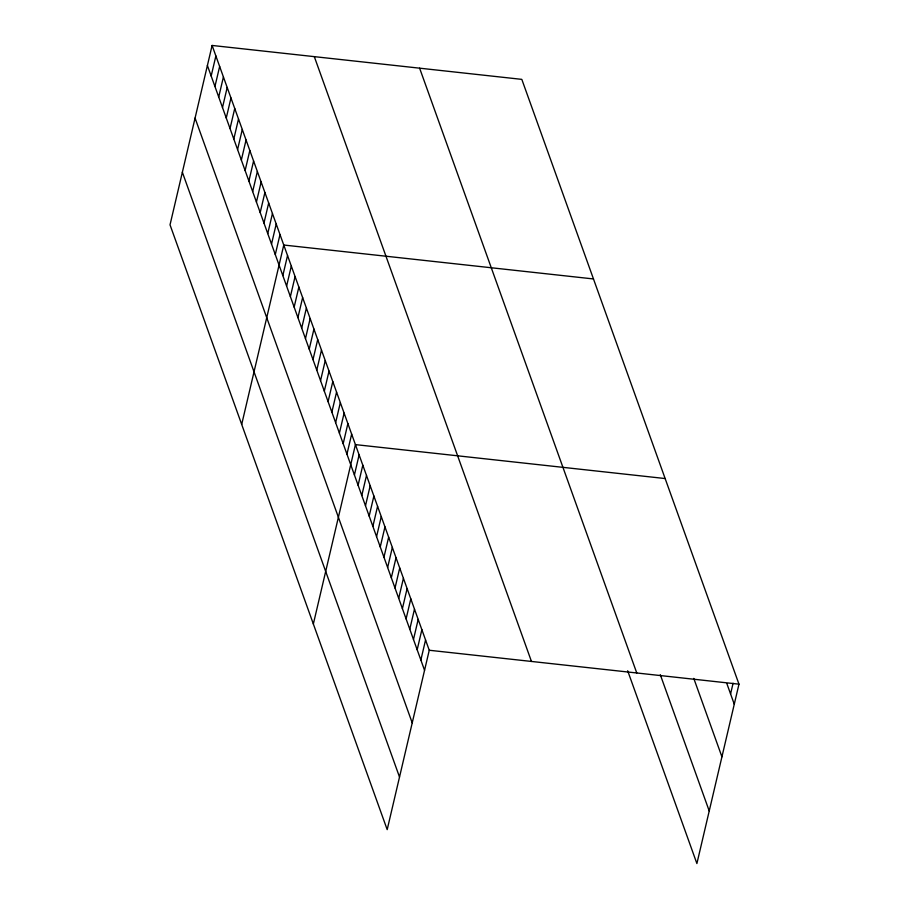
<?xml version="1.0" encoding="UTF-8"?>
<svg xmlns="http://www.w3.org/2000/svg" width="909" height="909" viewBox="0 0 909 909"><rect width="100%" height="100%" fill="white"/><g stroke="black" fill="none" stroke-linecap="round" stroke-linejoin="round"><path stroke-width="1.36" d="M212.104 45.45L170.028 224.83L387.189 829.633L429.253 650.253L212.104 45.45L521.811 79.367L738.972 684.17L696.896 863.55L627.676 670.774M211.172 76.004L215.876 55.949M214.944 86.503L219.648 66.459M218.717 97.013L223.421 76.958M222.489 107.512L227.193 87.469M226.261 118.022L230.966 97.967M230.034 128.521L234.738 108.478M233.806 139.032L238.51 118.977M237.579 149.53L242.283 129.487M241.351 160.041L246.055 139.986M245.123 170.54L249.827 150.496M248.896 181.05L253.588 160.995M252.668 191.549L257.361 171.506M256.429 202.059L261.133 182.005M260.201 212.558L264.905 192.515M263.974 223.069L268.678 203.014M267.746 233.568L272.45 213.524M271.518 244.078L276.222 224.023M275.291 254.577L279.995 234.533M241.692 424.412L283.767 245.032L593.475 278.949M282.835 275.586L287.539 255.543M286.608 286.096L291.312 266.042M290.38 296.595L295.084 276.552M294.152 307.106L298.856 287.051M297.925 317.605L302.629 297.561M301.697 328.115L306.39 308.06M305.469 338.614L310.162 318.57M309.23 349.124L313.935 329.069M313.003 359.623L317.707 339.58M316.775 370.122L321.479 350.079M320.547 380.632L325.252 360.589M324.32 391.131L329.024 371.088M328.092 401.642L332.796 381.587M331.865 412.141L336.569 392.097M335.637 422.651L340.341 402.596M339.409 433.15L344.113 413.106M343.182 443.66L347.886 423.605M346.954 454.159L351.658 434.116M313.355 623.994L355.43 444.615L665.138 478.543M354.419 474.952L359.112 454.898M358.101 485.236L362.805 465.181M361.793 495.507L366.497 475.464M365.486 505.79L370.19 485.747M369.179 516.073L373.883 496.03M372.872 526.356L377.576 506.313M376.565 536.64L381.269 516.585M380.257 546.923L384.962 526.868M383.95 557.206L388.654 537.151M387.643 567.489L392.336 547.434M391.324 577.76L396.029 557.717M395.017 588.043L399.721 568M398.71 598.327L403.414 578.283M402.403 608.61L407.107 588.566M406.096 618.893L410.8 598.838M409.789 629.176L414.493 609.121M413.481 639.459L418.185 619.404M417.174 649.742L421.878 629.687M420.867 660.014L425.56 639.97M730.575 693.942L733.086 683.25M429.253 650.253L738.972 684.17M726.882 683.659L734.267 704.225M693.783 678.398L721.928 756.799M660.309 674.739L709.225 810.976M419.617 68.175L636.766 672.978M314.309 56.642L531.458 661.445M207.4 65.493L424.548 670.297M195.071 118.079L412.22 722.882M182.368 172.255L399.517 777.047"/></g></svg>
